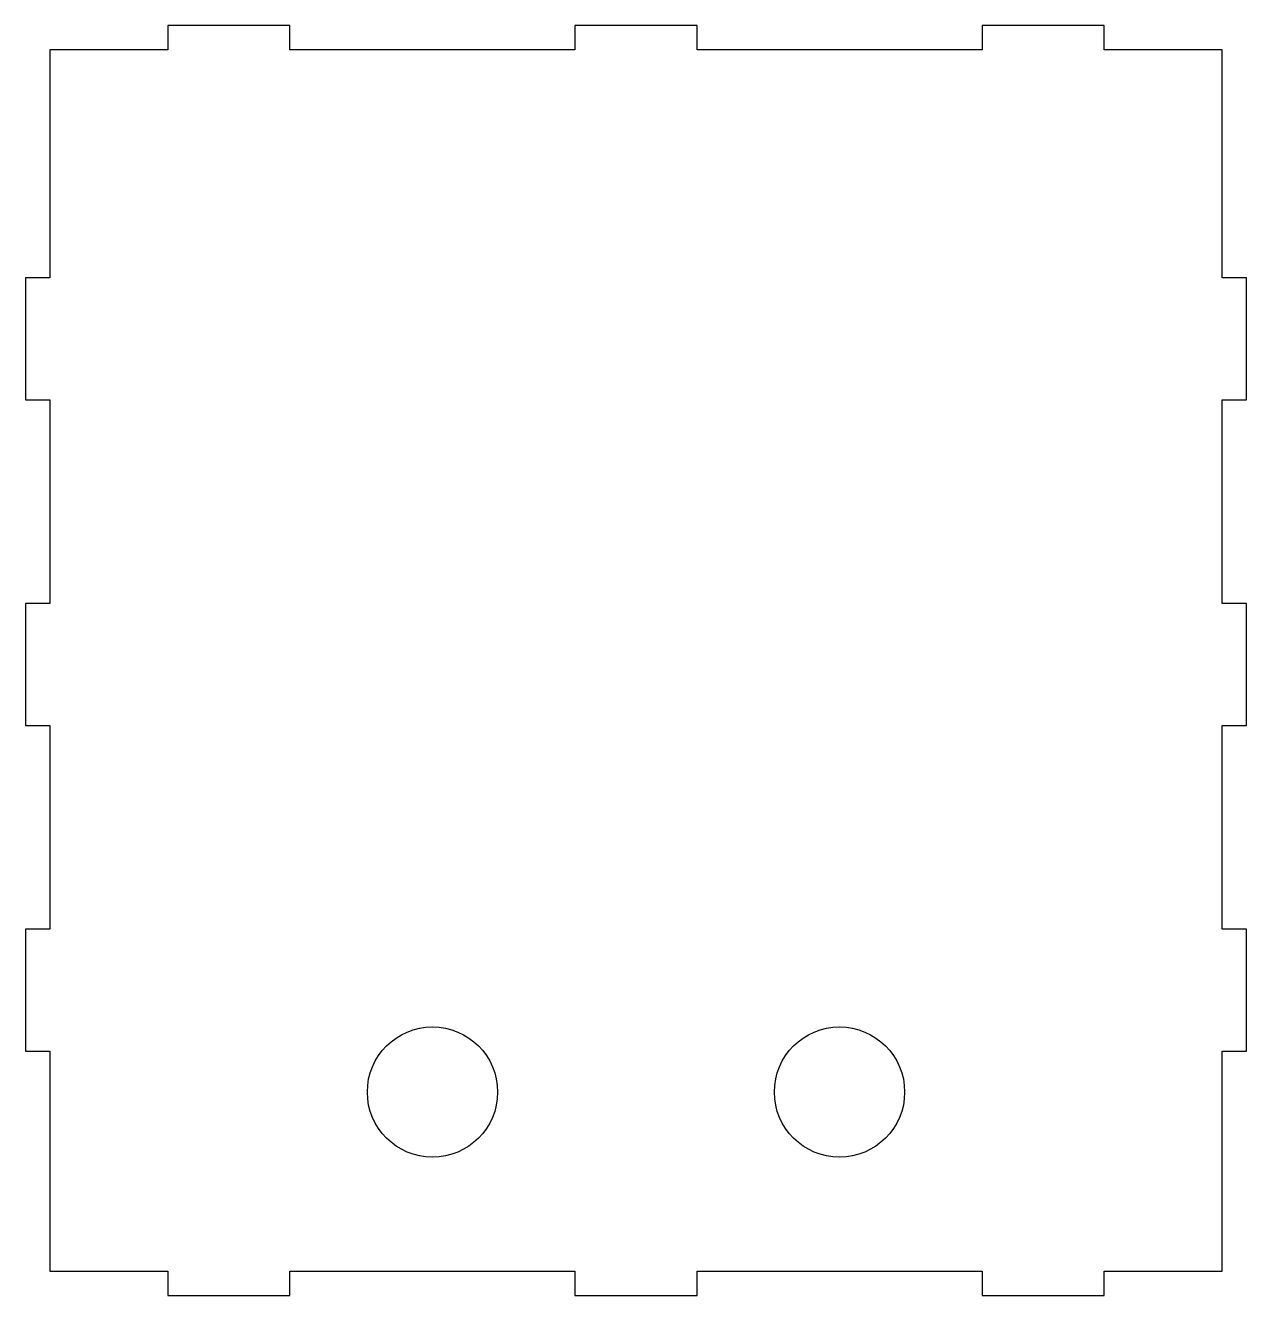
# Model space of a CAD drawing. Header units: metres. Extents: x 0 to 150, y 0 to 156.
import ezdxf

# ---------------------------------------------------------------- set-up
doc = ezdxf.new("R2010")
doc.units = ezdxf.units.M

msp = doc.modelspace()

# ---------------------------------------------------------------- linework, layer by layer
msp.add_lwpolyline([(3, 3), (17.5, 3), (17.5, 0), (32.5, 0), (32.5, 3), (67.5, 3), (67.5, 0), (82.5, 0), (82.5, 3), (117.5, 3), (117.5, 0), (132.5, 0), (132.5, 3), (147, 3), (147, 30), (150, 30), (150, 45), (147, 45), (147, 70), (150, 70), (150, 85), (147, 85), (147, 110), (150, 110), (150, 125), (147, 125), (147, 153), (132.5, 153), (132.5, 156), (117.5, 156), (117.5, 153), (82.5, 153), (82.5, 156), (67.5, 156), (67.5, 153), (32.5, 153), (32.5, 156), (17.5, 156), (17.5, 153), (3, 153), (3, 125), (0, 125), (0, 110), (3, 110), (3, 85), (0, 85), (0, 70), (3, 70), (3, 45), (0, 45), (0, 30), (3, 30)], close=True)
for centre in [(50, 25), (100, 25)]:
    msp.add_circle(centre, 8)

doc.saveas('drawing.dxf')
